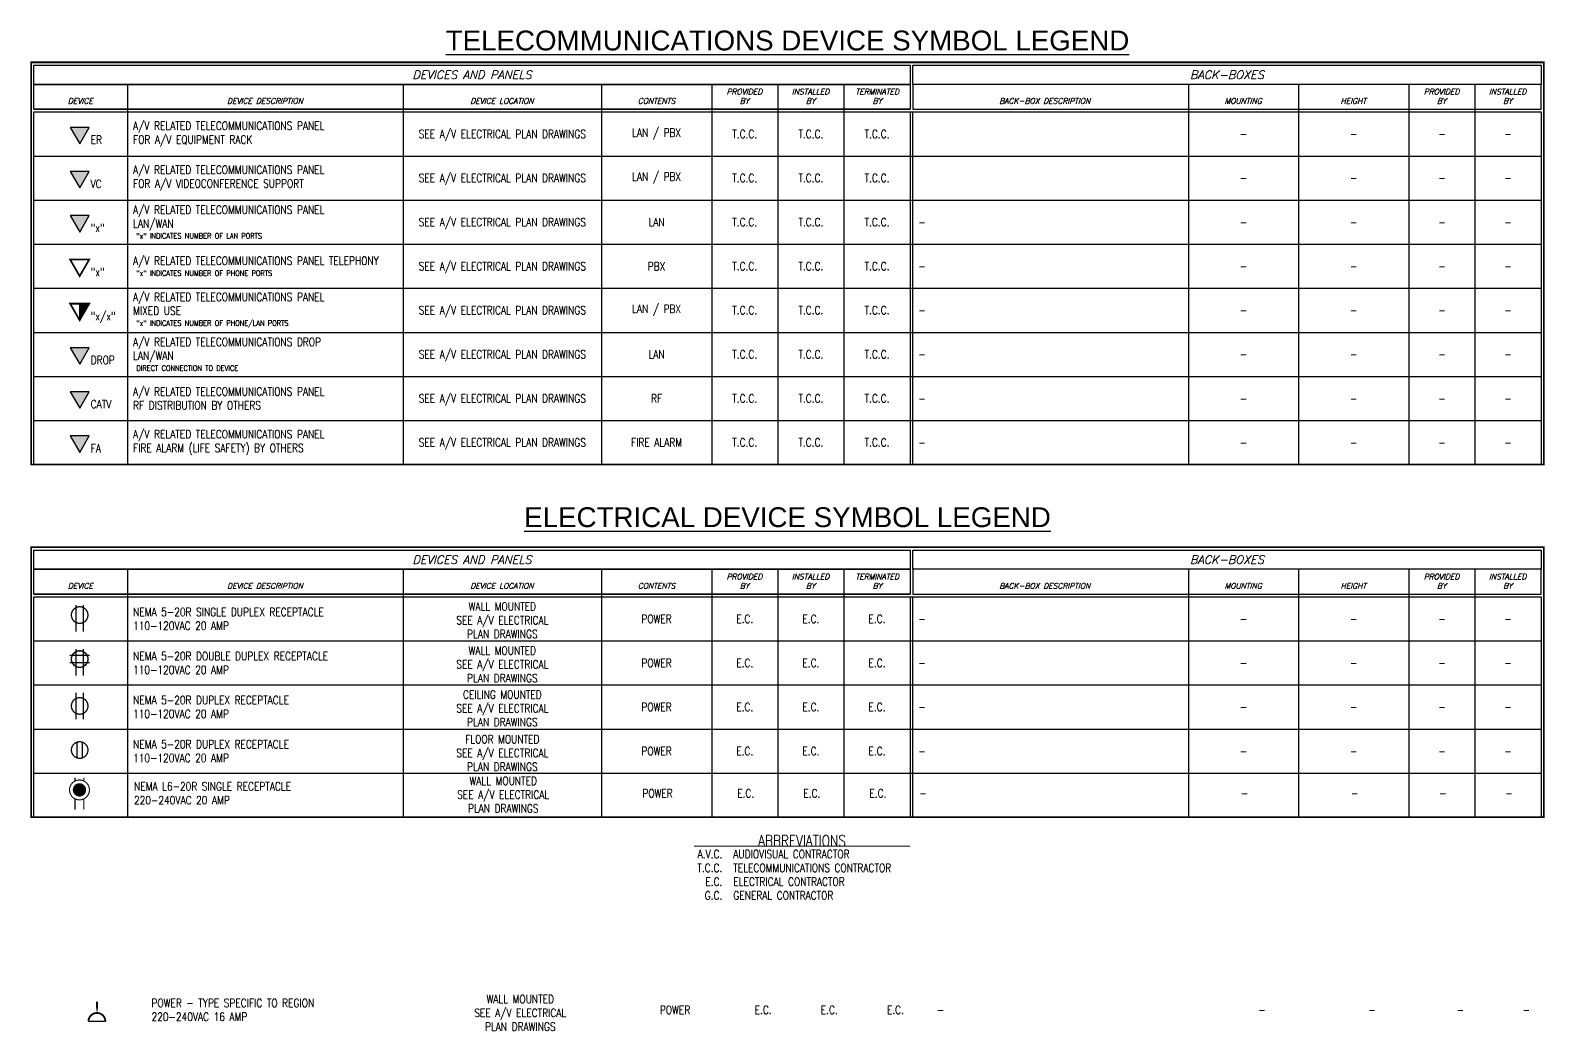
# Model space of a CAD drawing. Extents: x 0 to 73.7, y 0 to 29.5.
# Drawn here: x 37.63 to 51.95, y 19.27 to 28.73 of the extents above; entities that cross this region are included whole.
import ezdxf
from ezdxf.enums import TextEntityAlignment as Align

# ---------------------------------------------------------------- set-up
doc = ezdxf.new("R2010")
doc.units = 0
doc.header["$MEASUREMENT"] = 0
doc.layers.get('0').update_dxf_attribs({"linetype": 'CONTINUOUS'})
doc.layers.add('0AV-REV1', color=7, linetype='CONTINUOUS')
doc.layers.add('AV-Anno-Text', color=1, linetype='CONTINUOUS')
doc.styles.add('ITALIC', font='italic.shx')
doc.styles.add('NARROW', font='ROMANS.shx', dxfattribs={"width": 0.8})
doc.styles.add('ROMANS', font='romans', dxfattribs={"width": 0.875})
doc.styles.get("Standard").update_dxf_attribs({"font": 'arial.ttf'})
doc.styles.add('SWISS-L', font='swiss-l.shx')

# ---------------------------------------------------------------- blocks, each defined once
blk = doc.blocks.new('dev-lan-closed')
blk.add_hatch(color=256).paths.add_polyline_path([(0, 0), (0.108, 0.187), (-0.108, 0.187)])
blk.add_lwpolyline([(0, 0), (0.108, 0.187), (-0.108, 0.187)], close=True)
blk = doc.blocks.new('dev-lan-open')
at = {"const_width": 0.02}
blk.add_lwpolyline([(0, 0), (0.108, 0.187), (-0.108, 0.187)], close=True, dxfattribs=at)
blk = doc.blocks.new('dev-lan-half')
blk.add_hatch(color=256).paths.add_polyline_path([(0.108, 0.187), (0, 0.187), (0, 0)])
at = {"const_width": 0.02}
blk.add_lwpolyline([(0, 0), (0.108, 0.187), (-0.108, 0.187)], close=True, dxfattribs=at)
blk.add_lwpolyline([(0, 0), (0, 0.187)])
blk = doc.blocks.new('120VAC-2')
at = {"const_width": 0.015}
blk.add_lwpolyline([(-0.094, 0, 1), (0.094, 0, 1)], format="xyb", close=True, dxfattribs=at)
at = {"color": 0, "const_width": 0.015}
for points in [[(-0.042, 0.115), (-0.042, -0.188)], [(0.042, 0.115), (0.042, -0.188)]]:
    blk.add_lwpolyline(points, dxfattribs=at)
at = {"style": 'ROMANS'}
blk.add_attdef('IG', (0.125, -0.094), '', height=0.0781, dxfattribs=at)
blk = doc.blocks.new('120VAC-4')
at = {"color": 0, "const_width": 0.015}
for points in [[(-0.115, 0.042), (0.115, 0.042)], [(-0.042, 0.115), (-0.042, -0.188)], [(0.042, 0.115), (0.042, -0.188)], [(-0.115, -0.042), (0.115, -0.042)]]:
    blk.add_lwpolyline(points, dxfattribs=at)
at = {"const_width": 0.015}
blk.add_lwpolyline([(-0.094, 0, 1), (0.094, 0, 1)], format="xyb", close=True, dxfattribs=at)
at = {"color": 0}
blk.add_circle((0, 0), 0.0938, dxfattribs=at)
at = {"style": 'ROMANS'}
blk.add_attdef('IG', (0.167, -0.094), '', height=0.0781, dxfattribs=at)
blk = doc.blocks.new('120VAC-2-Ceiling')
at = {"const_width": 0.015}
blk.add_lwpolyline([(-0.094, 0, 1), (0.094, 0, 1)], format="xyb", close=True, dxfattribs=at)
at = {"color": 0, "const_width": 0.015}
for points in [[(-0.042, 0.151), (-0.042, -0.151)], [(0.042, 0.151), (0.042, -0.151)]]:
    blk.add_lwpolyline(points, dxfattribs=at)
at = {"style": 'ROMANS'}
blk.add_attdef('IG', (0.125, -0.094), '', height=0.0781, dxfattribs=at)
blk = doc.blocks.new('120VAC-2-Floor')
at = {"const_width": 0.015}
blk.add_lwpolyline([(-0.094, 0, 1), (0.094, 0, 1)], format="xyb", close=True, dxfattribs=at)
at = {"color": 0, "const_width": 0.015}
for points in [[(-0.03, 0.089), (-0.03, -0.089)], [(0.03, 0.089), (0.03, -0.089)]]:
    blk.add_lwpolyline(points, dxfattribs=at)
at = {"style": 'ROMANS'}
blk.add_attdef('IG', (0.125, -0.094), '', height=0.0781, dxfattribs=at)
blk = doc.blocks.new('120vac-TL')
at = {"const_width": 0.01}
blk.add_lwpolyline([(-0.094, 0, 1), (0.094, 0, 1)], format="xyb", close=True, dxfattribs=at)
blk.add_lwpolyline([(-0.058, 0, 0.999999), (0.058, 0, 0.999999), (-0.058, 0, 0.999999)], format="xyb", dxfattribs=at)
at = {"color": 0, "const_width": 0.01}
for points in [[(-0.042, 0.115), (-0.042, 0.084)], [(0.042, 0.115), (0.042, 0.084)], [(-0.042, -0.084), (-0.042, -0.188)], [(0.042, -0.084), (0.042, -0.188)]]:
    blk.add_lwpolyline(points, dxfattribs=at)
blk.add_attdef('IG', (0.125, -0.094), '', height=0.0781)

msp = doc.modelspace()

# ---------------------------------------------------------------- hatches: boundary and pattern name
at = {"layer": '0AV-REV1'}
h = msp.add_hatch(color=256, dxfattribs=at)
h.dxf.hatch_style = 1
h.paths.add_polyline_path([(38.04, 21.55, 0.999999), (38.156, 21.55, 0.999999)])

# ---------------------------------------------------------------- linework, layer by layer
at = {"linetype": 'Continuous'}
for p, q in [((38.553, 28.22), (38.553, 24.626)), ((41.157, 28.22), (41.157, 24.626)), ((43.032, 28.22), (43.032, 24.626)), ((44.074, 28.22), (44.074, 24.626)), ((44.699, 28.22), (44.699, 24.626)), ((45.324, 28.22), (45.324, 24.626)), ((48.579, 28.22), (48.579, 24.626)), ((49.621, 28.22), (49.621, 24.626)), ((50.662, 28.22), (50.662, 24.626)), ((51.287, 28.22), (51.287, 24.626)), ((37.668, 27.986), (45.949, 27.986)), ((37.668, 27.96), (51.912, 27.96)), ((37.668, 27.96), (45.949, 27.96)), ((37.668, 27.96), (51.912, 27.96)), ((45.975, 27.986), (51.912, 27.986)), ((37.668, 27.543), (51.912, 27.543)), ((37.668, 27.126), (51.912, 27.126)), ((37.668, 26.71), (51.912, 26.71)), ((37.668, 26.293), (51.912, 26.293)), ((37.668, 25.876), (51.912, 25.876)), ((37.668, 25.876), (51.912, 25.876)), ((37.668, 25.46), (51.912, 25.46)), ((37.668, 25.043), (51.912, 25.043)), ((38.553, 23.636), (38.553, 21.292)), ((41.157, 23.636), (41.157, 21.292)), ((43.032, 23.636), (43.032, 21.292)), ((44.074, 23.636), (44.074, 21.292)), ((44.699, 23.636), (44.699, 21.292)), ((45.324, 23.636), (45.324, 21.292)), ((48.579, 23.636), (48.579, 21.292)), ((49.621, 23.636), (49.621, 21.292)), ((50.662, 23.636), (50.662, 21.292)), ((51.287, 23.636), (51.287, 21.292)), ((37.668, 23.401), (45.949, 23.401)), ((37.668, 23.375), (45.949, 23.375)), ((37.668, 23.375), (51.912, 23.375)), ((45.975, 23.401), (51.912, 23.401)), ((37.668, 22.959), (51.912, 22.959)), ((37.668, 22.542), (51.912, 22.542)), ((37.668, 22.125), (51.912, 22.125)), ((37.668, 21.709), (51.912, 21.709)), ((37.668, 21.292), (51.912, 21.292))]:
    msp.add_line(p, q, dxfattribs=at)
msp.add_line((38.343, 19.361), (38.183, 19.361))
at = {"const_width": 0.0167}
for points in [[(37.642, 28.429), (51.938, 28.429), (51.938, 24.626), (37.642, 24.626)], [(37.642, 23.844), (51.938, 23.844), (51.938, 21.292), (37.642, 21.292)]]:
    msp.add_lwpolyline(points, close=True, dxfattribs=at)
for points in [[(37.668, 28.403), (45.949, 28.403), (45.949, 28.22), (37.668, 28.22)], [(45.975, 28.403), (51.912, 28.403), (51.912, 28.22), (45.975, 28.22)], [(45.949, 27.986), (37.668, 27.986), (37.668, 28.22), (45.949, 28.22)], [(45.975, 27.986), (51.912, 27.986), (51.912, 28.22), (45.975, 28.22)], [(37.668, 27.96), (45.949, 27.96), (45.949, 24.626), (37.668, 24.626)], [(45.975, 27.96), (51.912, 27.96), (51.912, 24.626), (45.975, 24.626)], [(37.668, 23.818), (45.949, 23.818), (45.949, 23.636), (37.668, 23.636)], [(45.975, 23.818), (51.912, 23.818), (51.912, 23.636), (45.975, 23.636)], [(45.949, 23.401), (37.668, 23.401), (37.668, 23.636), (45.949, 23.636)], [(45.975, 23.401), (51.912, 23.401), (51.912, 23.636), (45.975, 23.636)], [(37.668, 23.375), (45.949, 23.375), (45.949, 21.292), (37.668, 21.292)], [(45.975, 23.375), (51.912, 23.375), (51.912, 21.292), (45.975, 21.292)]]:
    msp.add_lwpolyline(points, close=True)
at = {"linetype": 'Continuous', "lineweight": 0, "const_width": 0.00868, "flags": 128}
msp.add_lwpolyline([(43.907, 21.017), (45.948, 21.017)], dxfattribs=at)
at = {"layer": '0AV-REV1', "const_width": 0.0173}
msp.add_lwpolyline([(38.183, 19.361, -0.414214), (38.263, 19.441), (38.263, 19.549), (38.263, 19.441, -0.414214), (38.343, 19.361, 3.793052)], format="xyb", dxfattribs=at)

# ---------------------------------------------------------------- block references
at = {"xscale": 0.8333333333333286, "yscale": 0.8333333333333286, "zscale": 0.8333333333333286}
for name, p in [('dev-lan-open', (38.1, 26.408)), ('dev-lan-half', (38.1, 25.991))]:
    msp.add_blockref(name, p, dxfattribs=at)
at = {"layer": '0AV-REV1', "xscale": 0.8333333333333286, "yscale": 0.8333333333333286, "zscale": 0.8333333333333286}
for name, p in [('dev-lan-closed', (38.1, 27.658)), ('dev-lan-closed', (38.1, 27.241)), ('dev-lan-closed', (38.1, 26.824)), ('dev-lan-closed', (38.1, 25.574)), ('dev-lan-closed', (38.1, 25.158)), ('dev-lan-closed', (38.1, 24.741)), ('120VAC-2', (38.1, 23.203)), ('120VAC-4', (38.1, 22.787)), ('120VAC-2-Ceiling', (38.1, 22.344)), ('120VAC-2-Floor', (38.1, 21.927))]:
    msp.add_blockref(name, p, dxfattribs=at)
at = {"layer": '0AV-REV1'}
msp.add_blockref('120vac-TL', (38.098, 21.55), dxfattribs=at)

# ---------------------------------------------------------------- texts
at = {"char_height": 0.0782, "width": 0.20833, "attachment_point": 1, "style": 'NARROW'}
for s, insert in [('ER', (38.204, 27.736)), ('VC', (38.204, 27.319)), ('"x"', (38.204, 26.903)), ('"x"', (38.204, 26.486)), ('"x/x"', (38.204, 26.069)), ('DROP', (38.204, 25.653)), ('CATV', (38.204, 25.236)), ('FA', (38.204, 24.819))]:
    msp.add_mtext(s, dxfattribs=dict(at, insert=insert))
at = {"layer": 'AV-Anno-Text', "style": 'ITALIC'}
for s, height, p in [('DEVICES AND PANELS', 0.07812, (41.808, 28.272)), ('BACK-BOXES', 0.0781, (48.944, 28.272)), ('DEVICES AND PANELS', 0.07812, (41.808, 23.688)), ('BACK-BOXES', 0.0781, (48.944, 23.688))]:
    msp.add_text(s, height=height, dxfattribs=at).set_placement(p, align=Align.CENTER)
at = {"layer": 'AV-Anno-Text'}
for s, insert, char_height, width, attachment_point, style in [('{\\fSwis721 Blk BT|b0|i0|c0|p34;\\LTELECOMMUNICATIONS DEVICE SYMBOL LEGEND}', (44.79, 28.539), 0.1875, 14.29688, 8, 'SWISS-L'), ('A/V RELATED TELECOMMUNICATIONS PANEL\\PFOR A/V EQUIPMENT RACK', (38.605, 27.751), 0.07812, 2.5, 4, 'NARROW'), ('SEE A/V ELECTRICAL PLAN DRAWINGS', (42.095, 27.738), 0.07812, 1.77083, 5, 'NARROW'), ('LAN / PBX', (43.553, 27.751), 0.0781, 0.9375, 5, 'NARROW'), ('T.C.C.', (44.386, 27.751), 0.0781, 0.52083, 5, 'NARROW'), ('T.C.C.', (45.011, 27.751), 0.0781, 0.52083, 5, 'NARROW'), ('T.C.C.', (45.636, 27.751), 0.0781, 0.52083, 5, 'NARROW'), ('-', (49.1, 27.751), 0.0781, 0.9375, 5, 'NARROW'), ('-', (50.142, 27.751), 0.0781, 0.9375, 5, 'NARROW'), ('-', (50.975, 27.751), 0.0781, 0.52083, 5, 'NARROW'), ('-', (51.6, 27.751), 0.0781, 0.52083, 5, 'NARROW'), ('A/V RELATED TELECOMMUNICATIONS PANEL\\PFOR A/V VIDEOCONFERENCE SUPPORT', (38.605, 27.335), 0.07812, 2.5, 4, 'NARROW'), ('SEE A/V ELECTRICAL PLAN DRAWINGS', (42.095, 27.322), 0.07812, 1.77083, 5, 'NARROW'), ('LAN / PBX', (43.553, 27.335), 0.0781, 0.9375, 5, 'NARROW'), ('T.C.C.', (44.386, 27.335), 0.0781, 0.52083, 5, 'NARROW'), ('T.C.C.', (45.011, 27.335), 0.0781, 0.52083, 5, 'NARROW'), ('T.C.C.', (45.636, 27.335), 0.0781, 0.52083, 5, 'NARROW'), ('-', (49.1, 27.335), 0.0781, 0.9375, 5, 'NARROW'), ('-', (50.142, 27.335), 0.0781, 0.9375, 5, 'NARROW'), ('-', (50.975, 27.335), 0.0781, 0.52083, 5, 'NARROW'), ('-', (51.6, 27.335), 0.0781, 0.52083, 5, 'NARROW'), ('A/V RELATED TELECOMMUNICATIONS PANEL\\PLAN/WAN\\P{\\H0.6563x;\\C0; "x" INDICATES NUMBER OF LAN PORTS}', (38.605, 26.918), 0.07812, 2.5, 4, 'NARROW'), ('SEE A/V ELECTRICAL PLAN DRAWINGS', (42.095, 26.905), 0.07812, 1.77083, 5, 'NARROW'), ('LAN ', (43.553, 26.918), 0.0781, 0.9375, 5, 'NARROW'), ('T.C.C.', (44.386, 26.918), 0.0781, 0.52083, 5, 'NARROW'), ('T.C.C.', (45.011, 26.918), 0.0781, 0.52083, 5, 'NARROW'), ('T.C.C.', (45.636, 26.918), 0.0781, 0.52083, 5, 'NARROW'), ('-', (46.027, 26.918), 0.0781, 2.5, 4, 'NARROW'), ('-', (49.1, 26.918), 0.0781, 0.9375, 5, 'NARROW'), ('-', (50.142, 26.918), 0.0781, 0.9375, 5, 'NARROW'), ('-', (50.975, 26.918), 0.0781, 0.52083, 5, 'NARROW'), ('-', (51.6, 26.918), 0.0781, 0.52083, 5, 'NARROW'), ('A/V RELATED TELECOMMUNICATIONS PANEL TELEPHONY\\P{\\H0.6563x;\\C0; "x" INDICATES NUMBER OF PHONE PORTS}', (38.605, 26.501), 0.07812, 2.5, 4, 'NARROW'), ('SEE A/V ELECTRICAL PLAN DRAWINGS', (42.095, 26.488), 0.07812, 1.77083, 5, 'NARROW'), ('PBX', (43.553, 26.501), 0.0781, 0.9375, 5, 'NARROW'), ('T.C.C.', (44.386, 26.501), 0.0781, 0.52083, 5, 'NARROW'), ('T.C.C.', (45.011, 26.501), 0.0781, 0.52083, 5, 'NARROW'), ('T.C.C.', (45.636, 26.501), 0.0781, 0.52083, 5, 'NARROW'), ('-', (46.027, 26.501), 0.0781, 2.5, 4, 'NARROW'), ('-', (49.1, 26.501), 0.0781, 0.9375, 5, 'NARROW'), ('-', (50.142, 26.501), 0.0781, 0.9375, 5, 'NARROW'), ('-', (50.975, 26.501), 0.0781, 0.52083, 5, 'NARROW'), ('-', (51.6, 26.501), 0.0781, 0.52083, 5, 'NARROW'), ('A/V RELATED TELECOMMUNICATIONS PANEL\\PMIXED USE\\P{\\H0.6563x;\\C0; "x" INDICATES NUMBER OF PHONE/LAN PORTS}', (38.605, 26.085), 0.07812, 2.5, 4, 'NARROW'), ('SEE A/V ELECTRICAL PLAN DRAWINGS', (42.095, 26.072), 0.07812, 1.77083, 5, 'NARROW'), ('LAN / PBX', (43.553, 26.085), 0.0781, 0.9375, 5, 'NARROW'), ('T.C.C.', (44.386, 26.085), 0.0781, 0.52083, 5, 'NARROW'), ('T.C.C.', (45.011, 26.085), 0.0781, 0.52083, 5, 'NARROW'), ('T.C.C.', (45.636, 26.085), 0.0781, 0.52083, 5, 'NARROW'), ('-', (46.027, 26.085), 0.0781, 2.5, 4, 'NARROW'), ('-', (49.1, 26.085), 0.0781, 0.9375, 5, 'NARROW'), ('-', (50.142, 26.085), 0.0781, 0.9375, 5, 'NARROW'), ('-', (50.975, 26.085), 0.0781, 0.52083, 5, 'NARROW'), ('-', (51.6, 26.085), 0.0781, 0.52083, 5, 'NARROW'), ('A/V RELATED TELECOMMUNICATIONS DROP\\PLAN/WAN\\P{\\H0.6563x;\\C0; DIRECT CONNECTION TO DEVICE}', (38.605, 25.668), 0.07812, 2.5, 4, 'NARROW'), ('SEE A/V ELECTRICAL PLAN DRAWINGS', (42.095, 25.655), 0.07812, 1.77083, 5, 'NARROW'), ('LAN ', (43.553, 25.668), 0.0781, 0.9375, 5, 'NARROW'), ('T.C.C.', (44.386, 25.668), 0.0781, 0.52083, 5, 'NARROW'), ('T.C.C.', (45.011, 25.668), 0.0781, 0.52083, 5, 'NARROW'), ('T.C.C.', (45.636, 25.668), 0.0781, 0.52083, 5, 'NARROW'), ('-', (46.027, 25.668), 0.0781, 2.5, 4, 'NARROW'), ('-', (49.1, 25.668), 0.0781, 0.9375, 5, 'NARROW'), ('-', (50.142, 25.668), 0.0781, 0.9375, 5, 'NARROW'), ('-', (50.975, 25.668), 0.0781, 0.52083, 5, 'NARROW'), ('-', (51.6, 25.668), 0.0781, 0.52083, 5, 'NARROW'), ('A/V RELATED TELECOMMUNICATIONS PANEL\\PRF DISTRIBUTION BY OTHERS', (38.605, 25.251), 0.07812, 2.5, 4, 'NARROW'), ('SEE A/V ELECTRICAL PLAN DRAWINGS', (42.095, 25.238), 0.07812, 1.77083, 5, 'NARROW'), ('RF', (43.553, 25.251), 0.0781, 0.9375, 5, 'NARROW'), ('T.C.C.', (44.386, 25.251), 0.0781, 0.52083, 5, 'NARROW'), ('T.C.C.', (45.011, 25.251), 0.0781, 0.52083, 5, 'NARROW'), ('T.C.C.', (45.636, 25.251), 0.0781, 0.52083, 5, 'NARROW'), ('-', (46.027, 25.251), 0.0781, 2.5, 4, 'NARROW'), ('-', (49.1, 25.251), 0.0781, 0.9375, 5, 'NARROW'), ('-', (50.142, 25.251), 0.0781, 0.9375, 5, 'NARROW'), ('-', (50.975, 25.251), 0.0781, 0.52083, 5, 'NARROW'), ('-', (51.6, 25.251), 0.0781, 0.52083, 5, 'NARROW'), ('A/V RELATED TELECOMMUNICATIONS PANEL\\PFIRE ALARM (LIFE SAFETY) BY OTHERS', (38.605, 24.835), 0.07812, 2.5, 4, 'NARROW'), ('SEE A/V ELECTRICAL PLAN DRAWINGS', (42.095, 24.822), 0.07812, 1.77083, 5, 'NARROW'), ('FIRE ALARM', (43.553, 24.835), 0.0781, 0.9375, 5, 'NARROW'), ('T.C.C.', (44.386, 24.835), 0.0781, 0.52083, 5, 'NARROW'), ('T.C.C.', (45.011, 24.835), 0.0781, 0.52083, 5, 'NARROW'), ('T.C.C.', (45.636, 24.835), 0.0781, 0.52083, 5, 'NARROW'), ('-', (46.027, 24.835), 0.0781, 2.5, 4, 'NARROW'), ('-', (49.1, 24.835), 0.0781, 0.9375, 5, 'NARROW'), ('-', (50.142, 24.835), 0.0781, 0.9375, 5, 'NARROW'), ('-', (50.975, 24.835), 0.0781, 0.52083, 5, 'NARROW'), ('-', (51.6, 24.835), 0.0781, 0.52083, 5, 'NARROW'), ('{\\fSwis721 Blk BT|b0|i0|c0|p34;\\LELECTRICAL DEVICE SYMBOL LEGEND}', (44.79, 24.032), 0.1875, 14.29688, 8, 'SWISS-L'), ('NEMA 5-20R SINGLE DUPLEX RECEPTACLE\\P110-120VAC 20 AMP', (38.605, 23.167), 0.07812, 2.5, 4, 'NARROW'), ('WALL MOUNTED \\PSEE A/V ELECTRICAL\\PPLAN DRAWINGS', (42.095, 23.154), 0.07812, 1.77083, 5, 'NARROW'), ('POWER', (43.553, 23.167), 0.0781, 0.9375, 5, 'NARROW'), ('E.C.', (44.386, 23.167), 0.0781, 0.52083, 5, 'NARROW'), ('E.C.', (45.011, 23.167), 0.0781, 0.52083, 5, 'NARROW'), ('E.C.', (45.636, 23.167), 0.0781, 0.52083, 5, 'NARROW'), ('-', (46.027, 23.167), 0.0781, 2.5, 4, 'NARROW'), ('-', (49.1, 23.167), 0.0781, 0.9375, 5, 'NARROW'), ('-', (50.142, 23.167), 0.0781, 0.9375, 5, 'NARROW'), ('-', (50.975, 23.167), 0.0781, 0.52083, 5, 'NARROW'), ('-', (51.6, 23.167), 0.0781, 0.52083, 5, 'NARROW'), ('WALL MOUNTED \\PSEE A/V ELECTRICAL\\PPLAN DRAWINGS', (42.095, 22.737), 0.07812, 1.77083, 5, 'NARROW'), ('NEMA 5-20R DOUBLE DUPLEX RECEPTACLE\\P110-120VAC 20 AMP', (38.605, 22.75), 0.07812, 2.5, 4, 'NARROW'), ('POWER', (43.553, 22.75), 0.0781, 0.9375, 5, 'NARROW'), ('E.C.', (44.386, 22.75), 0.0781, 0.52083, 5, 'NARROW'), ('E.C.', (45.011, 22.75), 0.0781, 0.52083, 5, 'NARROW'), ('E.C.', (45.636, 22.75), 0.0781, 0.52083, 5, 'NARROW'), ('-', (46.027, 22.75), 0.0781, 2.5, 4, 'NARROW'), ('-', (49.1, 22.75), 0.0781, 0.9375, 5, 'NARROW'), ('-', (50.142, 22.75), 0.0781, 0.9375, 5, 'NARROW'), ('-', (50.975, 22.75), 0.0781, 0.52083, 5, 'NARROW'), ('-', (51.6, 22.75), 0.0781, 0.52083, 5, 'NARROW'), ('CEILING MOUNTED \\PSEE A/V ELECTRICAL\\PPLAN DRAWINGS', (42.095, 22.321), 0.07812, 1.77083, 5, 'NARROW'), ('NEMA 5-20R DUPLEX RECEPTACLE\\P110-120VAC 20 AMP', (38.605, 22.334), 0.07812, 2.5, 4, 'NARROW'), ('POWER', (43.553, 22.334), 0.0781, 0.9375, 5, 'NARROW'), ('E.C.', (44.386, 22.334), 0.0781, 0.52083, 5, 'NARROW'), ('E.C.', (45.011, 22.334), 0.0781, 0.52083, 5, 'NARROW'), ('E.C.', (45.636, 22.334), 0.0781, 0.52083, 5, 'NARROW'), ('-', (46.027, 22.334), 0.0781, 2.5, 4, 'NARROW'), ('-', (49.1, 22.334), 0.0781, 0.9375, 5, 'NARROW'), ('-', (50.142, 22.334), 0.0781, 0.9375, 5, 'NARROW'), ('-', (50.975, 22.334), 0.0781, 0.52083, 5, 'NARROW'), ('-', (51.6, 22.334), 0.0781, 0.52083, 5, 'NARROW'), ('FLOOR MOUNTED \\PSEE A/V ELECTRICAL\\PPLAN DRAWINGS', (42.095, 21.899), 0.07812, 1.77083, 5, 'NARROW'), ('NEMA 5-20R DUPLEX RECEPTACLE\\P110-120VAC 20 AMP', (38.605, 21.917), 0.07812, 2.5, 4, 'NARROW'), ('POWER', (43.553, 21.917), 0.0781, 0.9375, 5, 'NARROW'), ('E.C.', (44.386, 21.917), 0.0781, 0.52083, 5, 'NARROW'), ('E.C.', (45.011, 21.917), 0.0781, 0.52083, 5, 'NARROW'), ('E.C.', (45.636, 21.917), 0.0781, 0.52083, 5, 'NARROW'), ('-', (46.027, 21.917), 0.0781, 2.5, 4, 'NARROW'), ('-', (49.1, 21.917), 0.0781, 0.9375, 5, 'NARROW'), ('-', (50.142, 21.917), 0.0781, 0.9375, 5, 'NARROW'), ('-', (50.975, 21.917), 0.0781, 0.52083, 5, 'NARROW'), ('-', (51.6, 21.917), 0.0781, 0.52083, 5, 'NARROW'), ('NEMA L6-20R SINGLE RECEPTACLE\\P220-240VAC 20 AMP', (38.614, 21.518), 0.07812, 2.5, 4, 'NARROW'), ('WALL MOUNTED \\PSEE A/V ELECTRICAL\\PPLAN DRAWINGS', (42.103, 21.505), 0.07812, 1.77083, 5, 'NARROW'), ('POWER', (43.562, 21.518), 0.0781, 0.9375, 5, 'NARROW'), ('E.C.', (44.395, 21.518), 0.0781, 0.52083, 5, 'NARROW'), ('E.C.', (45.02, 21.518), 0.0781, 0.52083, 5, 'NARROW'), ('E.C.', (45.645, 21.518), 0.0781, 0.52083, 5, 'NARROW'), ('-', (46.036, 21.518), 0.0781, 2.5, 4, 'NARROW'), ('-', (49.109, 21.518), 0.0781, 0.9375, 5, 'NARROW'), ('-', (50.15, 21.518), 0.0781, 0.9375, 5, 'NARROW'), ('-', (50.984, 21.518), 0.0781, 0.52083, 5, 'NARROW'), ('-', (51.609, 21.518), 0.0781, 0.52083, 5, 'NARROW'), ('ABBREVIATIONS', (44.928, 21.017), 0.10417, 2.04427, 8, 'NARROW'), ('A.V.C.\\PT.C.C.\\PE.C.\\PG.C.', (44.174, 20.982), 0.0781, 0.42621, 3, 'NARROW'), ('AUDIOVISUAL CONTRACTOR\\PTELECOMMUNICATIONS CONTRACTOR\\PELECTRICAL CONTRACTOR\\PGENERAL CONTRACTOR', (44.278, 20.982), 0.07812, 2.04427, 1, 'NARROW'), ('WALL MOUNTED \\PSEE A/V ELECTRICAL\\PPLAN DRAWINGS', (42.264, 19.442), 0.07812, 1.76089, 5, 'NARROW'), ('POWER - TYPE SPECIFIC TO REGION\\P220-240VAC 16 AMP', (38.779, 19.47), 0.07812, 2.5, 4, 'NARROW'), ('POWER', (43.727, 19.47), 0.0781, 0.9375, 5, 'NARROW'), ('E.C.', (44.56, 19.47), 0.0781, 0.52083, 5, 'NARROW'), ('E.C.', (45.185, 19.47), 0.0781, 0.52083, 5, 'NARROW'), ('E.C.', (45.81, 19.47), 0.0781, 0.52083, 5, 'NARROW'), ('-', (46.201, 19.47), 0.0781, 2.5, 4, 'NARROW'), ('-', (49.274, 19.47), 0.0781, 0.9375, 5, 'NARROW'), ('-', (50.315, 19.47), 0.0781, 0.9375, 5, 'NARROW'), ('-', (51.149, 19.47), 0.0781, 0.52083, 5, 'NARROW'), ('-', (51.774, 19.47), 0.0781, 0.52083, 5, 'NARROW')]:
    msp.add_mtext(s, dxfattribs=dict(at, insert=insert, char_height=char_height, width=width, attachment_point=attachment_point, style=style))
at = {"layer": 'AV-Anno-Text', "color": 7, "attachment_point": 8, "style": 'ITALIC'}
for s, insert, char_height, width in [('DEVICE', (38.107, 28.038), 0.0521, 0.2076), ('DEVICE DESCRIPTION', (39.852, 28.038), 0.05208, 1.25), ('DEVICE LOCATION', (42.091, 28.038), 0.05208, 1.25), ('CONTENTS', (43.552, 28.038), 0.0521, 0.31077), ('PROVIDED BY', (44.383, 28.038), 0.05208, 0.41792), ('INSTALLED BY', (45.008, 28.038), 0.05208, 0.4318), ('TERMINATED BY', (45.639, 28.038), 0.05208, 0.48934), ('BACK-BOX DESCRIPTION', (47.222, 28.038), 0.05208, 1.25), ('MOUNTING', (49.097, 28.038), 0.0521, 0.3068), ('HEIGHT', (50.138, 28.038), 0.0521, 0.21355), ('PROVIDED BY', (50.972, 28.038), 0.05208, 0.41792), ('INSTALLED BY', (51.597, 28.038), 0.05208, 0.4318), ('DEVICE', (38.107, 23.453), 0.0521, 0.2076), ('DEVICE DESCRIPTION', (39.852, 23.453), 0.05208, 1.25), ('DEVICE LOCATION', (42.091, 23.453), 0.05208, 1.25), ('CONTENTS', (43.552, 23.453), 0.0521, 0.31077), ('PROVIDED BY', (44.383, 23.453), 0.05208, 0.41792), ('INSTALLED BY', (45.008, 23.453), 0.05208, 0.4318), ('TERMINATED BY', (45.639, 23.453), 0.05208, 0.48934), ('BACK-BOX DESCRIPTION', (47.222, 23.453), 0.05208, 1.25), ('MOUNTING', (49.097, 23.453), 0.0521, 0.3068), ('HEIGHT', (50.138, 23.453), 0.0521, 0.21355), ('PROVIDED BY', (50.972, 23.453), 0.05208, 0.41792), ('INSTALLED BY', (51.597, 23.453), 0.05208, 0.4318)]:
    msp.add_mtext(s, dxfattribs=dict(at, insert=insert, char_height=char_height, width=width))

doc.saveas('drawing.dxf')
